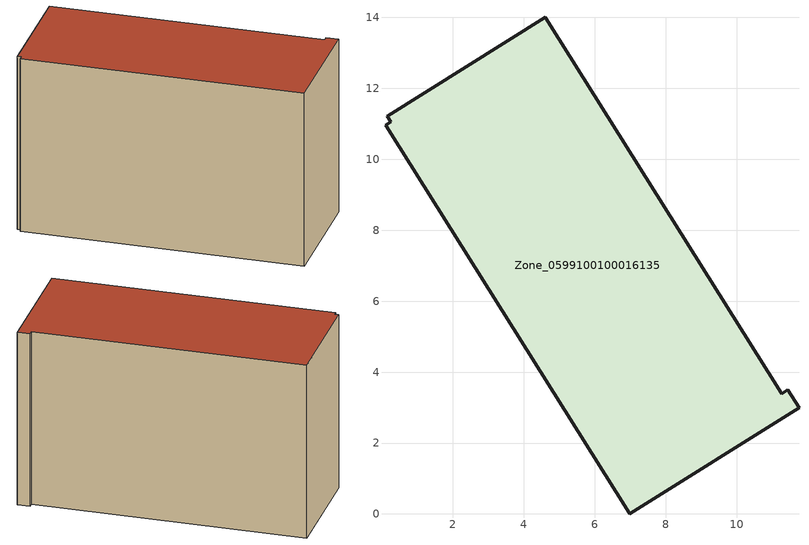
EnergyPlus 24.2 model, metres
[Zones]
Zone_0599100100016135
 floor ground (C_G): 6.99,0 0.1,10.96 0.25,11.06 0.15,11.21 4.6,14.01 11.28,3.39 11.44,3.5 11.76,3 z0
 wall outside (C_F): 6.99,0 11.76,3 11.44,3.5 11.28,3.39 4.6,14.01 0.15,11.21 0.25,11.06 0.1,10.96 6.99,0 z0:8.44
 roof outside (C_R): 0.1,10.96 6.99,0 11.76,3 11.44,3.5 11.28,3.39 4.6,14.01 0.15,11.21 0.25,11.06 z8.44
[BUILDING]
Pand.0599100100016135: North Axis=0; Terrain=City; Loads Convergence Tolerance Value=0.04; Temperature Convergence Tolerance Value=0.4; Solar Distribution=FullExterior; Maximum Number of Warmup Days=25; Minimum Number of Warmup Days=1
[Site:Location]
Rotterdam.The.Hague.AP_ZH_NLD Design_Conditions: Latitude=51.96; Longitude=4.45; Time Zone=1; Elevation=-4.5
[SITE:GROUNDTEMPERATURE:BUILDINGSURFACE]
18, 18, 18, 18, 18, 18, 18, 18, 18, 18, 18, 18
[MATERIAL] Thermal Absorptance=0.9; Solar Absorptance=0.7; Visible Absorptance=0.7
Name | Roughness | Thickness | Conductivity | Density | Specific Heat
G.TI.2015-2018 | MediumSmooth | 0.15 | 0.0428571 | 540 | 1210
F.TI.2015-2018 | Rough | 0.3 | 0.0666667 | 1920 | 840
R.TI.2015-2018 | MediumRough | 0.2 | 0.0333333 | 1500 | 1000
[CONSTRUCTION]
C_G: G.TI.2015-2018
C_F: F.TI.2015-2018
C_R: R.TI.2015-2018
[ZONE]
Zone_0599100100016135: Type=1; Multiplier=1; Ceiling Height=Autocalculate; Volume=Autocalculate; Floor Area=autocalculate; Part of Total Floor Area=Yes
[ZONEINFILTRATION:DESIGNFLOWRATE]
Infil_Zone_0599100100016135: Zone or ZoneList or Space or SpaceList=Zone_0599100100016135; Schedule=AlwaysOn; Design Flow Rate Calculation Method=Flow/Area; Flow Rate per Floor Area=0.0015; Constant Term Coefficient=1; Temperature Term Coefficient=0; Velocity Term Coefficient=0; Velocity Squared Term Coefficient=0
[HVACTEMPLATE:ZONE:IDEALLOADSAIRSYSTEM]
Zone_0599100100016135: Maximum Heating Supply Air Temperature=50; Minimum Cooling Supply Air Temperature=13; Maximum Heating Supply Air Humidity Ratio=0.0156; Minimum Cooling Supply Air Humidity Ratio=0.0077; Heating Limit=NoLimit; Cooling Limit=NoLimit; Dehumidification Control Type=ConstantSensibleHeatRatio; Cooling Sensible Heat Ratio=0.7; Dehumidification Setpoint=60; Humidification Control Type=None; Humidification Setpoint=30; Outdoor Air Method=None; Outdoor Air Flow Rate per Person=0.00944; Outdoor Air Flow Rate per Zone Floor Area=0; Outdoor Air Flow Rate per Zone=0; Demand Controlled Ventilation Type=None; Outdoor Air Economizer Type=NoEconomizer; Heat Recovery Type=None; Sensible Heat Recovery Effectiveness=0.7; Latent Heat Recovery Effectiveness=0.65
[ZONECONTROL:THERMOSTAT]
ThermostatControl_Zone_0599100100016135: Zone or ZoneList=Zone_0599100100016135; Control Type Schedule=DualSetpointControlType; Control 1=Thermostat_Zone_0599100100016135; Temperature Difference Between Cutout And Setpoint=0
[THERMOSTATSETPOINT:DUALSETPOINT]
Thermostat_Zone_0599100100016135: Heating Setpoint Temperature Schedule=HeatingSetpoint_Zone_0599100100016135; Cooling Setpoint Temperature Schedule=CoolingSetpoint_Zone_0599100100016135
[SCHEDULE:COMPACT]
HeatingSetpoint_Zone_0599100100016135: Through: 12/31, For: AllDays, Until: 24:00, 21
CoolingSetpoint_Zone_0599100100016135: Through: 12/31, For: AllDays, Until: 24:00, 24
DualSetpointControlType: Through: 12/31, For: AllDays, Until: 24:00, 4
AlwaysOn: Through: 12/31, For: AllDays, Until: 24:00, 1
